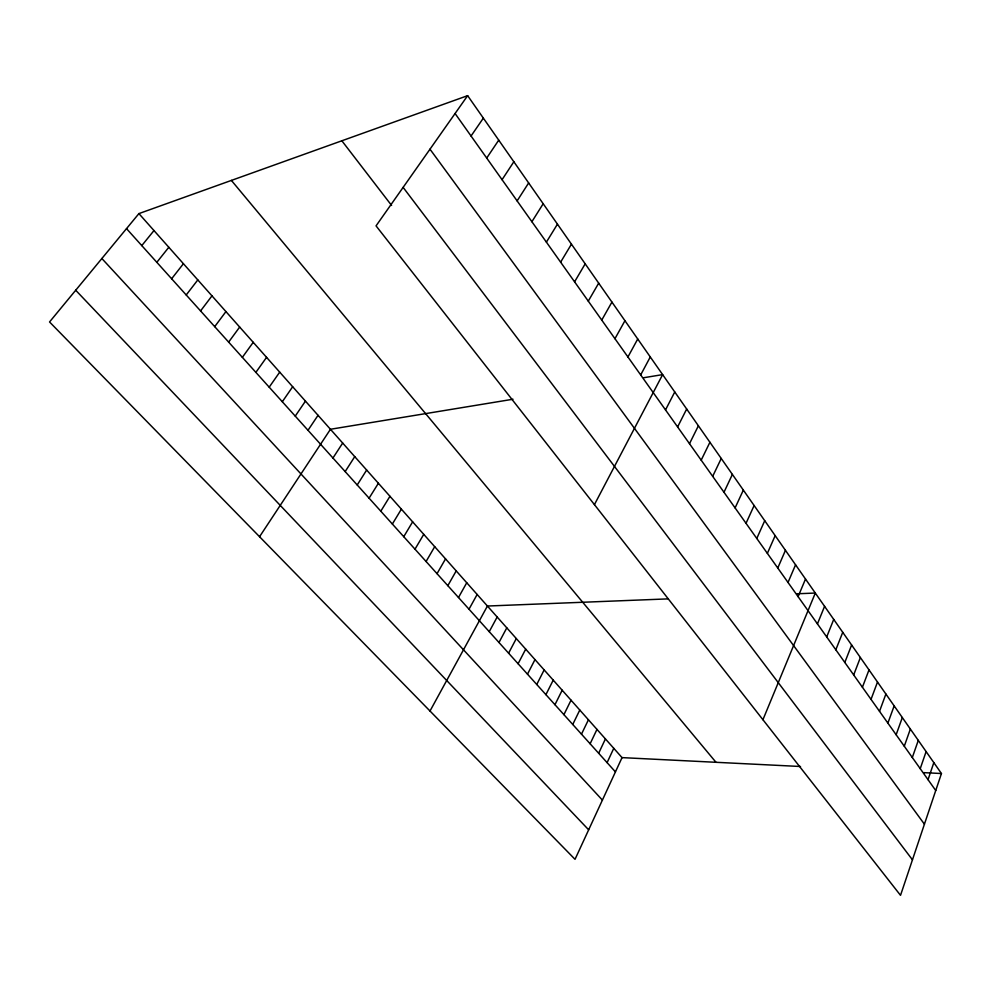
<?xml version="1.0" encoding="UTF-8"?>
<svg xmlns="http://www.w3.org/2000/svg" width="991" height="991" viewBox="0 0 991 991"><rect width="100%" height="100%" fill="white"/><g stroke="black" fill="none" stroke-linecap="round" stroke-linejoin="round"><path stroke-width="1.49" d="M941.45 773.525L900.522 895.344L376.047 225.874L467.641 95.656L941.45 773.525L923.81 772.646M928.034 779.669L933.832 762.624M920.23 768.669L926.114 751.587M912.315 757.52L918.298 740.388M904.288 746.211L910.357 729.042M896.149 734.752L902.318 717.534M887.886 723.12L894.167 705.877M879.525 711.327L885.892 694.047M871.027 699.373L877.506 682.043M862.418 687.246L869.008 669.879M853.685 674.945L860.374 657.529M844.815 662.459L851.628 645.005M835.822 649.786L842.746 632.308M826.705 636.928L833.728 619.412M817.439 623.884L824.586 606.331M762.934 719.714L815.308 593.052L796.9 593.782M798.102 596.656L805.51 579.041M788.018 582.46L795.562 564.796M777.774 568.029L785.442 550.327M767.368 553.362L775.173 535.635M756.777 538.46L764.73 520.709M746.025 523.31L754.126 505.521M138.913 213.598L622.038 757.62L575.028 859.321L49.55 321.964L138.913 213.598L467.641 95.656M735.099 507.912L743.349 490.099M607.099 762.624L613.776 748.316M598.663 753.247L605.427 738.914M723.987 492.254L732.386 474.416M590.128 743.77L596.978 729.401M712.678 476.337L721.25 458.486M581.482 734.17L588.431 719.776M701.194 460.158L709.915 442.271M572.748 724.471L579.785 710.039M563.916 714.647L571.039 700.191M689.501 443.695L698.395 425.783M554.96 704.7L562.182 690.219M545.917 694.641L553.226 680.136M677.609 426.948L686.676 409.023M536.75 684.471L544.158 669.928M527.485 674.165L534.991 659.597M665.518 409.915L674.76 391.965M518.095 663.735L525.701 649.142M594.427 504.63L662.632 374.623L643.617 377.744M508.594 653.18L516.311 638.563M640.682 374.932L650.282 356.971M498.981 642.49L506.797 627.86M489.244 631.676L497.172 617.009M627.935 356.983L637.733 338.996M430.007 711.018L487.423 606.034L667.761 598.898M469.003 609.192L477.154 594.476M614.953 338.699L624.949 320.712M458.486 597.499L466.749 582.758M601.748 320.081L611.93 302.094M447.833 585.656L456.219 570.89M437.031 573.665L445.541 558.874M588.282 301.128L598.688 283.141M426.08 561.501L434.715 546.685M574.582 281.828L585.198 263.841M414.994 549.175L423.752 534.347M403.746 536.688L412.64 521.836M560.621 262.169L571.448 244.17M392.362 524.028L401.38 509.151M380.804 511.183L389.959 496.293M546.4 242.126L557.45 224.152M369.086 498.176L378.389 483.261M531.894 221.711L543.192 203.737M357.218 484.971L366.658 470.044M517.129 200.9L528.649 182.951M345.165 471.592L354.753 456.64M332.951 458.015L342.688 443.051M502.065 179.693L513.846 161.756M259.555 536.713L330.449 429.276L512.991 399.237M486.705 158.064L498.733 140.152M308.003 430.292L318.037 415.303M295.244 416.121L305.451 401.12M471.047 136.015L483.348 118.127M282.311 401.751L292.667 386.738M269.193 387.171L279.71 372.145M255.876 372.368L266.567 357.342M242.349 357.355L253.225 342.316M228.636 342.106L239.673 327.067M214.713 326.634L225.936 311.583M200.566 310.926L211.975 295.875M186.209 294.971L197.804 279.92M171.629 278.768L183.422 263.717M156.826 262.318L168.817 247.267M141.787 245.607L153.977 230.569M622.038 757.62L800.505 766.501M75.712 290.239L588.666 829.826M101.862 258.515L602.404 800.109M126.514 228.636L615.436 771.902M231.386 180.412L715.998 762.302M341.858 140.784L391.581 205.434M403.126 187.373L912.463 859.829M429.983 149.195L924.43 824.202M455.08 113.519L935.739 790.521"/></g></svg>
